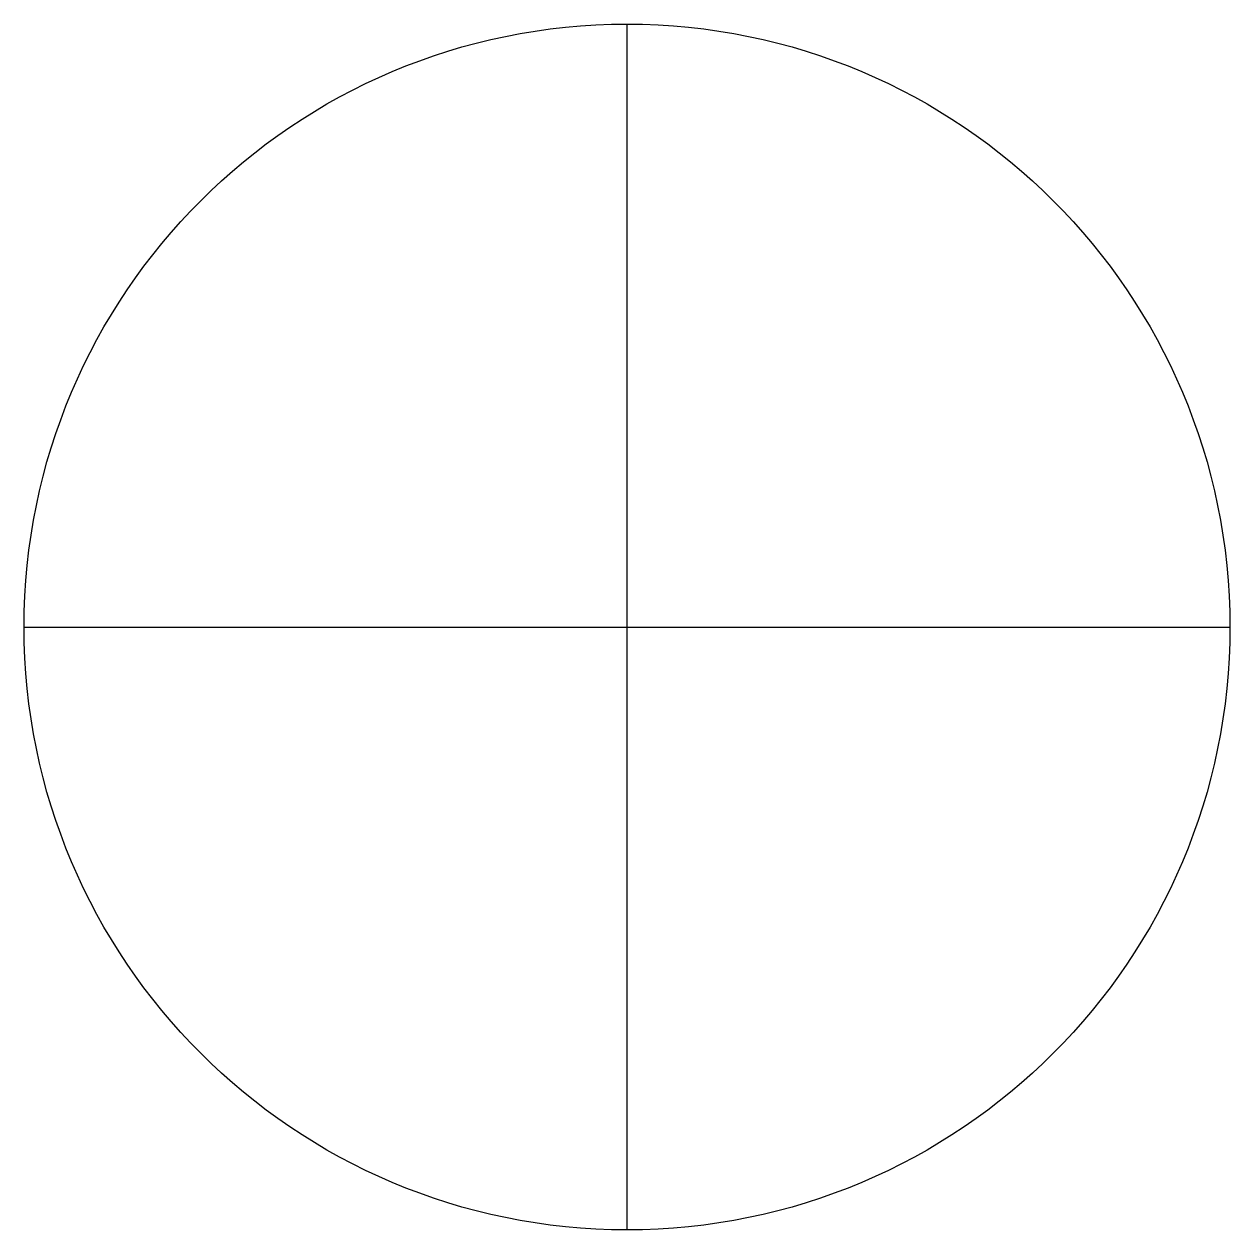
# Model space of a CAD drawing. Header units: millimetres. Extents: x 0 to 80, y 0 to 80.
import ezdxf

# ---------------------------------------------------------------- set-up
doc = ezdxf.new("R2010")
doc.units = ezdxf.units.MM
doc.layers.add('CENTER', color=5, linetype='Continuous')
doc.layers.add('GUIDE', color=3, linetype='Continuous')

msp = doc.modelspace()

# ---------------------------------------------------------------- linework, layer by layer
at = {"layer": 'CENTER'}
for p, q in [((40, 0), (40, 80)), ((0, 40), (80, 40))]:
    msp.add_line(p, q, dxfattribs=at)
at = {"layer": 'GUIDE'}
msp.add_circle((40, 40), 40, dxfattribs=at)

doc.saveas('drawing.dxf')
